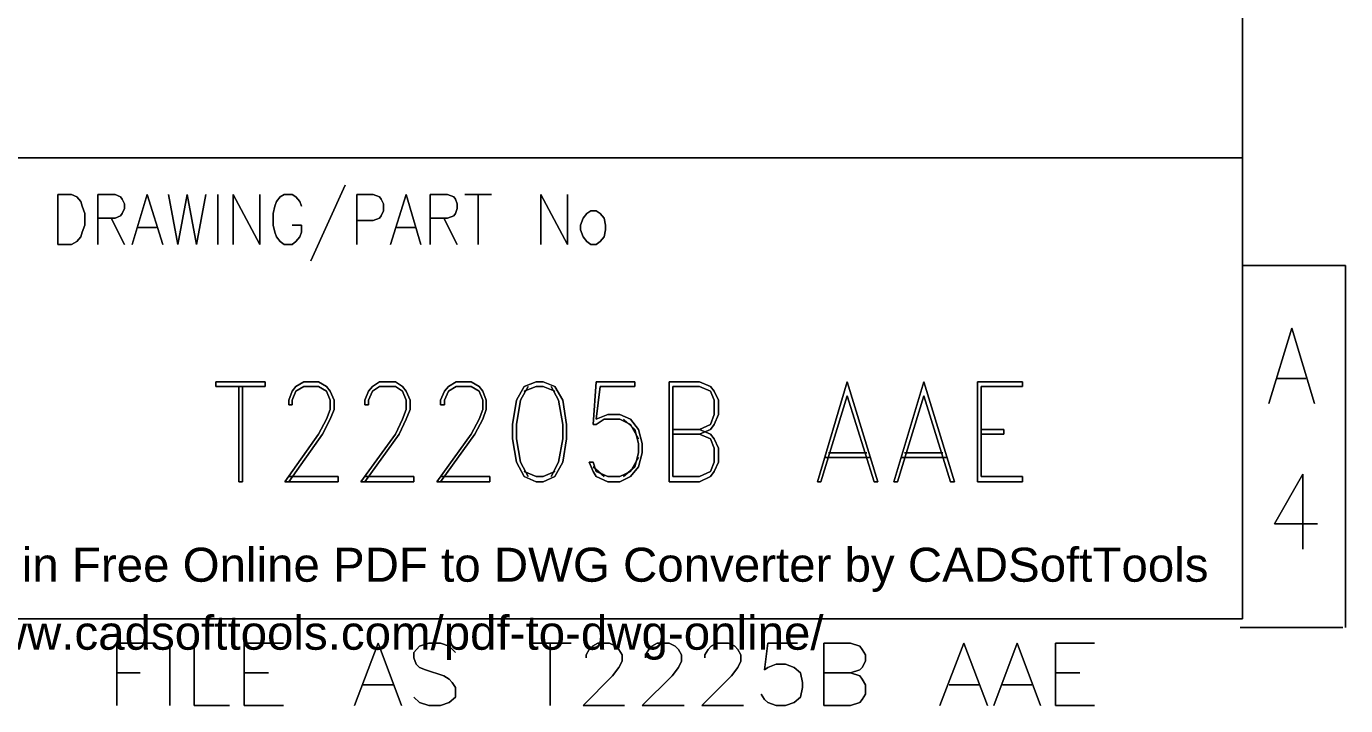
# Model space of a CAD drawing. Header units: millimetres. Extents: x 20 to 2064, y 18 to 2964.
# Drawn here: x 1473 to 2064, y 18 to 322 of the extents above; entities that cross this region are included whole.
import ezdxf

# ---------------------------------------------------------------- set-up
doc = ezdxf.new("R2010")
doc.units = ezdxf.units.MM
doc.header["$MEASUREMENT"] = 0
doc.layers.get('0').update_dxf_attribs({"linetype": 'CONTINUOUS'})
doc.layers.add('11877B8', color=7, linetype='CONTINUOUS')
doc.styles.add('1187848', font='Arial.ttf')

# ---------------------------------------------------------------- blocks, each defined once
blk = doc.blocks.new('1154460')
at = {"layer": '11877B8', "color": 0, "true_color": 0x000001, "style": '1187848'}
for s, p in [('Created in Free Online PDF to DWG Converter by CADSoftTools', (0, 0)), ('http://www.cadsofttools.com/pdf-to-dwg-online/', (0, -2))]:
    blk.add_text(s, height=1, dxfattribs=at).set_placement(p)

msp = doc.modelspace()

# ---------------------------------------------------------------- linework, layer by layer
at = {"color": 0, "linetype": 'Continuous', "lineweight": 20, "true_color": 0x000007}
for points in [[(2017.43, 2963.69), (2017.43, 56.81)], [(66.54, 263.13), (2017.43, 263.13)], [(2017.43, 263.13), (2017.43, 263.13)], [(1615.58, 250.9), (1600.19, 216.97)], [(1486.97, 246.69), (1486.97, 224.33)], [(1486.97, 246.69), (1493.02, 246.69)], [(1493.02, 246.69), (1493.02, 246.69)], [(1493.02, 246.69), (1495.39, 245.64)], [(1495.39, 245.64), (1495.39, 245.64)], [(1495.39, 245.64), (1497.23, 243.53)], [(1497.23, 243.53), (1497.23, 243.53)], [(1497.23, 243.53), (1497.89, 241.43)], [(1504.86, 246.69), (1504.86, 224.33)], [(1504.86, 246.69), (1512.61, 246.69)], [(1512.61, 246.69), (1512.61, 246.69)], [(1512.61, 246.69), (1514.98, 245.64)], [(1514.98, 245.64), (1514.98, 245.64)], [(1514.98, 245.64), (1515.77, 244.59)], [(1515.77, 244.59), (1515.77, 244.59)], [(1515.77, 244.59), (1516.82, 242.48)], [(1516.82, 242.48), (1516.82, 242.48)], [(1516.82, 242.48), (1516.82, 240.38)], [(1526.95, 246.69), (1520.24, 224.33)], [(1526.95, 246.69), (1533.92, 224.33)], [(1536.42, 246.69), (1540.62, 224.33)], [(1544.83, 246.69), (1540.62, 224.33)], [(1544.83, 246.69), (1549.04, 224.33)], [(1553.25, 246.69), (1549.04, 224.33)], [(1558.51, 246.69), (1558.51, 224.33)], [(1565.48, 246.69), (1565.48, 224.33)], [(1565.48, 246.69), (1577.44, 224.33)], [(1577.44, 246.69), (1577.44, 224.33)], [(1584.81, 243.53), (1584.02, 241.43)], [(1586.52, 245.64), (1584.81, 243.53)], [(1584.81, 243.53), (1584.81, 243.53)], [(1588.23, 246.69), (1586.52, 245.64)], [(1586.52, 245.64), (1586.52, 245.64)], [(1591.78, 246.69), (1588.23, 246.69)], [(1588.23, 246.69), (1588.23, 246.69)], [(1593.49, 245.64), (1591.78, 246.69)], [(1591.78, 246.69), (1591.78, 246.69)], [(1595.33, 243.53), (1593.49, 245.64)], [(1593.49, 245.64), (1593.49, 245.64)], [(1595.98, 241.43), (1595.33, 243.53)], [(1595.33, 243.53), (1595.33, 243.53)], [(1620.84, 246.69), (1620.84, 224.33)], [(1620.84, 246.69), (1628.2, 246.69)], [(1628.2, 246.69), (1628.2, 246.69)], [(1628.2, 246.69), (1630.96, 245.64)], [(1630.96, 245.64), (1630.96, 245.64)], [(1630.96, 245.64), (1631.75, 244.59)], [(1631.75, 244.59), (1631.75, 244.59)], [(1631.75, 244.59), (1632.8, 242.48)], [(1632.8, 242.48), (1632.8, 242.48)], [(1632.8, 242.48), (1632.8, 239.33)], [(1642.93, 246.69), (1635.96, 224.33)], [(1642.93, 246.69), (1649.5, 224.33)], [(1653.71, 246.69), (1653.71, 224.33)], [(1653.71, 246.69), (1661.47, 246.69)], [(1661.47, 246.69), (1661.47, 246.69)], [(1661.47, 246.69), (1664.23, 245.64)], [(1664.23, 245.64), (1664.23, 245.64)], [(1664.23, 245.64), (1665.02, 244.59)], [(1665.02, 244.59), (1665.02, 244.59)], [(1665.02, 244.59), (1665.68, 242.48)], [(1665.68, 242.48), (1665.68, 242.48)], [(1665.68, 242.48), (1665.68, 240.38)], [(1669.23, 246.69), (1681.06, 246.69)], [(1675.15, 246.69), (1675.15, 224.33)], [(1681.06, 246.69), (1681.06, 246.69)], [(1703.15, 246.69), (1703.15, 224.33)], [(1703.15, 246.69), (1715.12, 224.33)], [(1715.12, 246.69), (1715.12, 224.33)], [(1497.89, 241.43), (1497.89, 241.43)], [(1497.89, 241.43), (1498.94, 238.27)], [(1498.94, 238.27), (1498.94, 238.27)], [(1498.94, 238.27), (1498.94, 233.01)], [(1514.98, 237.22), (1512.61, 236.17)], [(1515.77, 238.27), (1514.98, 237.22)], [(1514.98, 237.22), (1514.98, 237.22)], [(1516.82, 240.38), (1515.77, 238.27)], [(1515.77, 238.27), (1515.77, 238.27)], [(1516.82, 240.38), (1516.82, 240.38)], [(1584.02, 241.43), (1583.36, 238.27)], [(1583.36, 238.27), (1583.36, 238.27)], [(1583.36, 238.27), (1583.36, 233.01)], [(1584.02, 241.43), (1584.02, 241.43)], [(1631.75, 237.22), (1630.96, 236.17)], [(1632.8, 239.33), (1631.75, 237.22)], [(1631.75, 237.22), (1631.75, 237.22)], [(1632.8, 239.33), (1632.8, 239.33)], [(1664.23, 237.22), (1661.47, 236.17)], [(1665.02, 238.27), (1664.23, 237.22)], [(1664.23, 237.22), (1664.23, 237.22)], [(1665.68, 240.38), (1665.02, 238.27)], [(1665.02, 238.27), (1665.02, 238.27)], [(1665.68, 240.38), (1665.68, 240.38)], [(1723.8, 238.27), (1722.09, 236.17)], [(1725.64, 239.33), (1723.8, 238.27)], [(1723.8, 238.27), (1723.8, 238.27)], [(1728.01, 239.33), (1725.64, 239.33)], [(1725.64, 239.33), (1725.64, 239.33)], [(1729.85, 238.27), (1728.01, 239.33)], [(1728.01, 239.33), (1728.01, 239.33)], [(1731.56, 236.17), (1729.85, 238.27)], [(1729.85, 238.27), (1729.85, 238.27)], [(1498.94, 233.01), (1497.89, 229.86)], [(1498.94, 233.01), (1498.94, 233.01)], [(1512.61, 236.17), (1504.86, 236.17)], [(1504.86, 236.17), (1504.86, 236.17)], [(1510.77, 236.17), (1516.82, 224.33)], [(1512.61, 236.17), (1512.61, 236.17)], [(1522.74, 231.96), (1531.16, 231.96)], [(1531.16, 231.96), (1531.16, 231.96)], [(1583.36, 233.01), (1583.36, 233.01)], [(1583.36, 233.01), (1584.02, 229.86)], [(1591.78, 233.01), (1595.98, 233.01)], [(1595.98, 229.86), (1595.98, 233.01)], [(1595.98, 233.01), (1595.98, 233.01)], [(1595.98, 233.01), (1595.98, 233.01)], [(1628.2, 235.12), (1620.84, 235.12)], [(1620.84, 235.12), (1620.84, 235.12)], [(1630.96, 236.17), (1628.2, 235.12)], [(1628.2, 235.12), (1628.2, 235.12)], [(1630.96, 236.17), (1630.96, 236.17)], [(1638.72, 231.96), (1647.14, 231.96)], [(1647.14, 231.96), (1647.14, 231.96)], [(1661.47, 236.17), (1653.71, 236.17)], [(1653.71, 236.17), (1653.71, 236.17)], [(1659.76, 236.17), (1665.68, 224.33)], [(1661.47, 236.17), (1661.47, 236.17)], [(1722.09, 236.17), (1721.04, 233.01)], [(1721.04, 233.01), (1721.04, 233.01)], [(1721.04, 233.01), (1721.04, 230.91)], [(1721.04, 230.91), (1721.04, 230.91)], [(1721.04, 230.91), (1722.09, 227.75)], [(1722.09, 236.17), (1722.09, 236.17)], [(1732.22, 233.01), (1731.56, 236.17)], [(1731.56, 236.17), (1731.56, 236.17)], [(1731.56, 227.75), (1732.22, 230.91)], [(1732.22, 230.91), (1732.22, 233.01)], [(1732.22, 233.01), (1732.22, 233.01)], [(1732.22, 230.91), (1732.22, 230.91)], [(1495.39, 225.65), (1493.02, 224.33)], [(1497.23, 227.75), (1495.39, 225.65)], [(1495.39, 225.65), (1495.39, 225.65)], [(1497.89, 229.86), (1497.23, 227.75)], [(1497.23, 227.75), (1497.23, 227.75)], [(1497.89, 229.86), (1497.89, 229.86)], [(1584.02, 229.86), (1584.02, 229.86)], [(1584.02, 229.86), (1584.81, 227.75)], [(1584.81, 227.75), (1584.81, 227.75)], [(1584.81, 227.75), (1586.52, 225.65)], [(1586.52, 225.65), (1586.52, 225.65)], [(1586.52, 225.65), (1588.23, 224.33)], [(1591.78, 224.33), (1593.49, 225.65)], [(1593.49, 225.65), (1595.33, 227.75)], [(1593.49, 225.65), (1593.49, 225.65)], [(1595.33, 227.75), (1595.98, 229.86)], [(1595.33, 227.75), (1595.33, 227.75)], [(1595.98, 229.86), (1595.98, 229.86)], [(1722.09, 227.75), (1722.09, 227.75)], [(1722.09, 227.75), (1723.8, 225.65)], [(1723.8, 225.65), (1723.8, 225.65)], [(1723.8, 225.65), (1725.64, 224.33)], [(1728.01, 224.33), (1729.85, 225.65)], [(1729.85, 225.65), (1731.56, 227.75)], [(1729.85, 225.65), (1729.85, 225.65)], [(1731.56, 227.75), (1731.56, 227.75)], [(1486.97, 224.33), (1486.97, 224.33)], [(1493.02, 224.33), (1486.97, 224.33)], [(1486.97, 224.33), (1486.97, 224.33)], [(1493.02, 224.33), (1493.02, 224.33)], [(1504.86, 224.33), (1504.86, 224.33)], [(1516.82, 224.33), (1516.82, 224.33)], [(1520.24, 224.33), (1520.24, 224.33)], [(1533.92, 224.33), (1533.92, 224.33)], [(1540.62, 224.33), (1540.62, 224.33)], [(1540.62, 224.33), (1540.62, 224.33)], [(1549.04, 224.33), (1549.04, 224.33)], [(1549.04, 224.33), (1549.04, 224.33)], [(1558.51, 224.33), (1558.51, 224.33)], [(1565.48, 224.33), (1565.48, 224.33)], [(1577.44, 224.33), (1577.44, 224.33)], [(1577.44, 224.33), (1577.44, 224.33)], [(1588.23, 224.33), (1588.23, 224.33)], [(1588.23, 224.33), (1591.78, 224.33)], [(1591.78, 224.33), (1591.78, 224.33)], [(1620.84, 224.33), (1620.84, 224.33)], [(1635.96, 224.33), (1635.96, 224.33)], [(1649.5, 224.33), (1649.5, 224.33)], [(1653.71, 224.33), (1653.71, 224.33)], [(1665.68, 224.33), (1665.68, 224.33)], [(1675.15, 224.33), (1675.15, 224.33)], [(1703.15, 224.33), (1703.15, 224.33)], [(1715.12, 224.33), (1715.12, 224.33)], [(1715.12, 224.33), (1715.12, 224.33)], [(1725.64, 224.33), (1725.64, 224.33)], [(1725.64, 224.33), (1728.01, 224.33)], [(1728.01, 224.33), (1728.01, 224.33)], [(1600.19, 216.97), (1600.19, 216.97)], [(2017.43, 214.87), (2063.59, 214.87)], [(2063.59, 214.87), (2063.59, 52.99)], [(2063.59, 214.87), (2063.59, 214.87)], [(2039.52, 186.86), (2029.27, 153.19)], [(2039.52, 186.86), (2049.65, 153.19)], [(1557.72, 162.93), (1579.81, 162.93)], [(1557.72, 162.93), (1557.72, 160.82)], [(1557.72, 160.82), (1557.72, 160.82)], [(1557.72, 160.82), (1579.81, 160.82)], [(1567.97, 160.82), (1567.97, 118.08)], [(1569.68, 160.82), (1569.68, 118.08)], [(1579.81, 162.93), (1579.81, 162.93)], [(1579.81, 162.93), (1579.81, 160.82)], [(1579.81, 160.82), (1579.81, 160.82)], [(1579.81, 160.82), (1579.81, 160.82)], [(1591.78, 158.72), (1593.49, 160.82)], [(1593.49, 160.82), (1597.04, 162.93)], [(1593.49, 160.82), (1593.49, 160.82)], [(1593.49, 158.72), (1597.04, 160.82)], [(1597.04, 162.93), (1597.04, 162.93)], [(1597.04, 162.93), (1603.61, 162.93)], [(1597.04, 160.82), (1597.04, 160.82)], [(1597.04, 160.82), (1603.61, 160.82)], [(1603.61, 162.93), (1603.61, 162.93)], [(1603.61, 162.93), (1607.16, 160.82)], [(1603.61, 160.82), (1603.61, 160.82)], [(1603.61, 160.82), (1607.16, 158.72)], [(1607.16, 160.82), (1607.16, 160.82)], [(1607.16, 160.82), (1608.87, 158.72)], [(1626.1, 158.72), (1627.81, 160.82)], [(1627.81, 160.82), (1630.96, 162.93)], [(1627.81, 160.82), (1627.81, 160.82)], [(1627.81, 158.72), (1630.96, 160.82)], [(1630.96, 162.93), (1630.96, 162.93)], [(1630.96, 162.93), (1638.06, 162.93)], [(1630.96, 160.82), (1630.96, 160.82)], [(1630.96, 160.82), (1638.06, 160.82)], [(1638.06, 162.93), (1638.06, 162.93)], [(1638.06, 162.93), (1641.22, 160.82)], [(1638.06, 160.82), (1638.06, 160.82)], [(1638.06, 160.82), (1641.22, 158.72)], [(1641.22, 160.82), (1641.22, 160.82)], [(1641.22, 160.82), (1642.93, 158.72)], [(1660.02, 158.72), (1661.86, 160.82)], [(1661.86, 160.82), (1665.28, 162.93)], [(1661.86, 160.82), (1661.86, 160.82)], [(1661.86, 158.72), (1665.28, 160.82)], [(1665.28, 162.93), (1665.28, 162.93)], [(1665.28, 162.93), (1671.99, 162.93)], [(1665.28, 160.82), (1665.28, 160.82)], [(1665.28, 160.82), (1671.99, 160.82)], [(1671.99, 162.93), (1671.99, 162.93)], [(1671.99, 162.93), (1675.54, 160.82)], [(1671.99, 160.82), (1671.99, 160.82)], [(1671.99, 160.82), (1675.54, 158.72)], [(1675.54, 160.82), (1675.54, 160.82)], [(1675.54, 160.82), (1677.25, 158.72)], [(1695.79, 160.82), (1692.24, 154.64)], [(1697.5, 160.82), (1694.08, 154.64)], [(1701.05, 162.93), (1695.79, 160.82)], [(1695.79, 160.82), (1695.79, 160.82)], [(1701.05, 160.82), (1695.79, 158.72)], [(1704.21, 162.93), (1701.05, 162.93)], [(1701.05, 162.93), (1701.05, 162.93)], [(1704.21, 160.82), (1701.05, 160.82)], [(1701.05, 160.82), (1701.05, 160.82)], [(1709.47, 160.82), (1704.21, 162.93)], [(1704.21, 162.93), (1704.21, 162.93)], [(1709.47, 158.72), (1704.21, 160.82)], [(1704.21, 160.82), (1704.21, 160.82)], [(1711.18, 154.64), (1707.76, 160.82)], [(1707.76, 160.82), (1707.76, 160.82)], [(1713.02, 154.64), (1709.47, 160.82)], [(1709.47, 160.82), (1709.47, 160.82)], [(1728.01, 162.93), (1726.69, 143.73)], [(1728.01, 162.93), (1745.23, 162.93)], [(1729.85, 160.82), (1728.01, 146.23)], [(1729.85, 160.82), (1745.23, 160.82)], [(1745.23, 162.93), (1745.23, 162.93)], [(1745.23, 162.93), (1745.23, 160.82)], [(1745.23, 160.82), (1745.23, 160.82)], [(1745.23, 160.82), (1745.23, 160.82)], [(1760.62, 162.93), (1760.62, 118.08)], [(1760.62, 162.93), (1774.29, 162.93)], [(1762.33, 160.82), (1762.33, 120.58)], [(1762.33, 160.82), (1774.29, 160.82)], [(1774.29, 162.93), (1774.29, 162.93)], [(1774.29, 162.93), (1779.16, 160.82)], [(1774.29, 160.82), (1774.29, 160.82)], [(1774.29, 160.82), (1779.16, 158.72)], [(1779.16, 160.82), (1779.16, 160.82)], [(1779.16, 160.82), (1780.87, 158.72)], [(1840.44, 162.93), (1827.16, 118.08)], [(1840.44, 162.93), (1854.11, 118.08)], [(1874.76, 162.93), (1861.21, 118.08)], [(1874.76, 162.93), (1888.43, 118.08)], [(1898.69, 162.93), (1898.69, 118.08)], [(1898.69, 162.93), (1918.94, 162.93)], [(1900.4, 160.82), (1900.4, 120.58)], [(1900.4, 160.82), (1918.94, 160.82)], [(1918.94, 162.93), (1918.94, 162.93)], [(1918.94, 160.82), (1918.94, 162.93)], [(1918.94, 162.93), (1918.94, 162.93)], [(1918.94, 160.82), (1918.94, 160.82)], [(2032.82, 164.37), (2045.7, 164.37)], [(2045.7, 164.37), (2045.7, 164.37)], [(1590.33, 154.64), (1591.78, 158.72)], [(1590.33, 152.54), (1590.33, 154.64)], [(1590.33, 154.64), (1590.33, 154.64)], [(1591.78, 158.72), (1591.78, 158.72)], [(1591.78, 154.64), (1593.49, 158.72)], [(1591.78, 152.54), (1591.78, 154.64)], [(1591.78, 154.64), (1591.78, 154.64)], [(1593.49, 158.72), (1593.49, 158.72)], [(1607.16, 158.72), (1607.16, 158.72)], [(1607.16, 158.72), (1608.87, 154.64)], [(1608.87, 158.72), (1608.87, 158.72)], [(1608.87, 158.72), (1610.71, 154.64)], [(1608.87, 154.64), (1608.87, 154.64)], [(1608.87, 154.64), (1608.87, 150.43)], [(1610.71, 154.64), (1610.71, 154.64)], [(1610.71, 154.64), (1610.71, 150.43)], [(1624.39, 154.64), (1626.1, 158.72)], [(1624.39, 152.54), (1624.39, 154.64)], [(1624.39, 154.64), (1624.39, 154.64)], [(1626.1, 158.72), (1626.1, 158.72)], [(1626.1, 154.64), (1627.81, 158.72)], [(1626.1, 152.54), (1626.1, 154.64)], [(1626.1, 154.64), (1626.1, 154.64)], [(1627.81, 158.72), (1627.81, 158.72)], [(1641.22, 158.72), (1641.22, 158.72)], [(1641.22, 158.72), (1642.93, 154.64)], [(1642.93, 158.72), (1642.93, 158.72)], [(1642.93, 158.72), (1644.64, 154.64)], [(1642.93, 154.64), (1642.93, 154.64)], [(1642.93, 154.64), (1642.93, 150.43)], [(1644.64, 154.64), (1644.64, 154.64)], [(1644.64, 154.64), (1644.64, 150.43)], [(1658.31, 154.64), (1660.02, 158.72)], [(1658.31, 152.54), (1658.31, 154.64)], [(1658.31, 154.64), (1658.31, 154.64)], [(1660.02, 158.72), (1660.02, 158.72)], [(1660.02, 154.64), (1661.86, 158.72)], [(1660.02, 152.54), (1660.02, 154.64)], [(1660.02, 154.64), (1660.02, 154.64)], [(1661.86, 158.72), (1661.86, 158.72)], [(1675.54, 158.72), (1675.54, 158.72)], [(1675.54, 158.72), (1677.25, 154.64)], [(1677.25, 158.72), (1677.25, 158.72)], [(1677.25, 158.72), (1678.7, 154.64)], [(1677.25, 154.64), (1677.25, 154.64)], [(1677.25, 154.64), (1677.25, 150.43)], [(1678.7, 154.64), (1678.7, 154.64)], [(1678.7, 154.64), (1678.7, 150.43)], [(1692.24, 154.64), (1690.53, 143.73)], [(1692.24, 154.64), (1692.24, 154.64)], [(1694.08, 154.64), (1692.24, 143.73)], [(1694.08, 154.64), (1694.08, 154.64)], [(1695.79, 158.72), (1695.79, 158.72)], [(1713.02, 143.73), (1711.18, 154.64)], [(1711.18, 154.64), (1711.18, 154.64)], [(1714.73, 143.73), (1713.02, 154.64)], [(1713.02, 154.64), (1713.02, 154.64)], [(1779.16, 158.72), (1779.16, 158.72)], [(1779.16, 158.72), (1780.87, 154.64)], [(1780.87, 158.72), (1780.87, 158.72)], [(1780.87, 158.72), (1782.71, 154.64)], [(1780.87, 154.64), (1780.87, 154.64)], [(1780.87, 154.64), (1780.87, 148.33)], [(1782.71, 154.64), (1782.71, 154.64)], [(1782.71, 154.64), (1782.71, 148.33)], [(1840.44, 156.61), (1828.6, 118.08)], [(1840.44, 156.61), (1852.4, 118.08)], [(1874.76, 156.61), (1862.92, 118.08)], [(1874.76, 156.61), (1886.72, 118.08)], [(1590.33, 152.54), (1591.78, 152.54)], [(1591.78, 152.54), (1591.78, 152.54)], [(1608.87, 150.43), (1607.16, 146.23)], [(1610.71, 150.43), (1608.87, 146.23)], [(1608.87, 150.43), (1608.87, 150.43)], [(1610.71, 150.43), (1610.71, 150.43)], [(1624.39, 152.54), (1626.1, 152.54)], [(1626.1, 152.54), (1626.1, 152.54)], [(1642.93, 150.43), (1641.22, 146.23)], [(1644.64, 150.43), (1642.93, 146.23)], [(1642.93, 150.43), (1642.93, 150.43)], [(1644.64, 150.43), (1644.64, 150.43)], [(1658.31, 152.54), (1660.02, 152.54)], [(1660.02, 152.54), (1660.02, 152.54)], [(1677.25, 150.43), (1675.54, 146.23)], [(1678.7, 150.43), (1677.25, 146.23)], [(1677.25, 150.43), (1677.25, 150.43)], [(1678.7, 150.43), (1678.7, 150.43)], [(1728.01, 146.23), (1733.27, 148.33)], [(1733.27, 148.33), (1733.27, 148.33)], [(1733.27, 148.33), (1738.53, 148.33)], [(1738.53, 148.33), (1738.53, 148.33)], [(1738.53, 148.33), (1743.39, 146.23)], [(1780.87, 148.33), (1779.16, 143.73)], [(1782.71, 148.33), (1780.87, 143.73)], [(1780.87, 148.33), (1780.87, 148.33)], [(1782.71, 148.33), (1782.71, 148.33)], [(2029.27, 153.19), (2029.27, 153.19)], [(2049.65, 153.19), (2049.65, 153.19)], [(1607.16, 146.23), (1603.61, 139.52)], [(1608.87, 146.23), (1605.45, 139.52)], [(1607.16, 146.23), (1607.16, 146.23)], [(1608.87, 146.23), (1608.87, 146.23)], [(1641.22, 146.23), (1638.06, 139.52)], [(1642.93, 146.23), (1639.77, 139.52)], [(1641.22, 146.23), (1641.22, 146.23)], [(1642.93, 146.23), (1642.93, 146.23)], [(1675.54, 146.23), (1671.99, 139.52)], [(1677.25, 146.23), (1673.7, 139.52)], [(1675.54, 146.23), (1675.54, 146.23)], [(1677.25, 146.23), (1677.25, 146.23)], [(1690.53, 143.73), (1690.53, 143.73)], [(1690.53, 143.73), (1690.53, 137.41)], [(1692.24, 143.73), (1692.24, 143.73)], [(1692.24, 143.73), (1692.24, 137.41)], [(1713.02, 137.41), (1713.02, 143.73)], [(1713.02, 143.73), (1713.02, 143.73)], [(1714.73, 137.41), (1714.73, 143.73)], [(1714.73, 143.73), (1714.73, 143.73)], [(1726.69, 143.73), (1726.69, 143.73)], [(1726.69, 143.73), (1728.01, 143.73)], [(1728.01, 146.23), (1728.01, 146.23)], [(1728.01, 143.73), (1731.56, 146.23)], [(1728.01, 143.73), (1728.01, 143.73)], [(1731.56, 146.23), (1731.56, 146.23)], [(1731.56, 146.23), (1738.53, 146.23)], [(1738.53, 146.23), (1738.53, 146.23)], [(1738.53, 146.23), (1743.39, 143.73)], [(1740.24, 146.23), (1745.23, 141.62)], [(1743.39, 146.23), (1743.39, 146.23)], [(1743.39, 146.23), (1746.94, 141.62)], [(1743.39, 143.73), (1743.39, 143.73)], [(1743.39, 143.73), (1746.94, 137.41)], [(1779.16, 143.73), (1774.29, 141.62)], [(1780.87, 143.73), (1779.16, 141.62)], [(1779.16, 143.73), (1779.16, 143.73)], [(1780.87, 143.73), (1780.87, 143.73)], [(1603.61, 139.52), (1588.62, 118.08)], [(1605.45, 139.52), (1590.33, 118.08)], [(1603.61, 139.52), (1603.61, 139.52)], [(1605.45, 139.52), (1605.45, 139.52)], [(1638.06, 139.52), (1622.55, 118.08)], [(1639.77, 139.52), (1624.39, 118.08)], [(1638.06, 139.52), (1638.06, 139.52)], [(1639.77, 139.52), (1639.77, 139.52)], [(1671.99, 139.52), (1656.6, 118.08)], [(1673.7, 139.52), (1658.31, 118.08)], [(1671.99, 139.52), (1671.99, 139.52)], [(1673.7, 139.52), (1673.7, 139.52)], [(1690.53, 137.41), (1690.53, 137.41)], [(1690.53, 137.41), (1692.24, 126.89)], [(1692.24, 137.41), (1692.24, 137.41)], [(1692.24, 137.41), (1694.08, 126.89)], [(1711.18, 126.89), (1713.02, 137.41)], [(1713.02, 126.89), (1714.73, 137.41)], [(1713.02, 137.41), (1713.02, 137.41)], [(1714.73, 137.41), (1714.73, 137.41)], [(1745.23, 141.62), (1745.23, 141.62)], [(1745.23, 141.62), (1746.94, 135.31)], [(1746.94, 141.62), (1746.94, 141.62)], [(1746.94, 141.62), (1748.65, 135.31)], [(1746.94, 137.41), (1746.94, 137.41)], [(1762.33, 141.62), (1774.29, 141.62)], [(1762.33, 139.52), (1774.29, 139.52)], [(1779.16, 141.62), (1774.29, 139.52)], [(1774.29, 141.62), (1774.29, 141.62)], [(1774.29, 141.62), (1774.29, 141.62)], [(1774.29, 141.62), (1779.16, 139.52)], [(1774.29, 139.52), (1774.29, 139.52)], [(1774.29, 139.52), (1774.29, 139.52)], [(1774.29, 139.52), (1779.16, 137.41)], [(1779.16, 141.62), (1779.16, 141.62)], [(1779.16, 139.52), (1779.16, 139.52)], [(1779.16, 139.52), (1780.87, 137.41)], [(1779.16, 137.41), (1779.16, 137.41)], [(1779.16, 137.41), (1780.87, 133.21)], [(1780.87, 137.41), (1780.87, 137.41)], [(1780.87, 137.41), (1782.71, 133.21)], [(1900.4, 141.62), (1910.53, 141.62)], [(1900.4, 139.52), (1910.53, 139.52)], [(1910.53, 141.62), (1910.53, 141.62)], [(1910.53, 141.62), (1910.53, 139.52)], [(1910.53, 139.52), (1910.53, 139.52)], [(1910.53, 139.52), (1910.53, 139.52)], [(1746.94, 131.1), (1745.23, 124.79)], [(1746.94, 135.31), (1746.94, 135.31)], [(1746.94, 135.31), (1746.94, 131.1)], [(1748.65, 131.1), (1746.94, 124.79)], [(1746.94, 131.1), (1746.94, 131.1)], [(1748.65, 135.31), (1748.65, 135.31)], [(1748.65, 135.31), (1748.65, 131.1)], [(1748.65, 131.1), (1748.65, 131.1)], [(1780.87, 133.21), (1780.87, 133.21)], [(1780.87, 133.21), (1780.87, 126.89)], [(1782.71, 133.21), (1782.71, 133.21)], [(1782.71, 133.21), (1782.71, 126.89)], [(1832.02, 131.1), (1849.25, 131.1)], [(1849.25, 131.1), (1849.25, 131.1)], [(1866.08, 131.1), (1883.17, 131.1)], [(1883.17, 131.1), (1883.17, 131.1)], [(1692.24, 126.89), (1692.24, 126.89)], [(1692.24, 126.89), (1695.79, 120.58)], [(1694.08, 126.89), (1694.08, 126.89)], [(1694.08, 126.89), (1697.5, 120.58)], [(1707.76, 120.58), (1711.18, 126.89)], [(1709.47, 120.58), (1713.02, 126.89)], [(1711.18, 126.89), (1711.18, 126.89)], [(1713.02, 126.89), (1713.02, 126.89)], [(1726.69, 122.69), (1724.85, 126.89)], [(1724.85, 126.89), (1724.85, 126.89)], [(1724.85, 126.89), (1726.69, 126.89)], [(1726.69, 126.89), (1726.69, 126.89)], [(1728.01, 122.69), (1726.69, 126.89)], [(1726.69, 126.89), (1726.69, 126.89)], [(1731.56, 120.58), (1726.69, 124.79)], [(1726.69, 124.79), (1726.69, 124.79)], [(1745.23, 124.79), (1740.24, 120.58)], [(1746.94, 129), (1743.39, 122.69)], [(1746.94, 124.79), (1743.39, 120.58)], [(1745.23, 124.79), (1745.23, 124.79)], [(1746.94, 124.79), (1746.94, 124.79)], [(1780.87, 126.89), (1779.16, 122.69)], [(1782.71, 126.89), (1780.87, 122.69)], [(1780.87, 126.89), (1780.87, 126.89)], [(1782.71, 126.89), (1782.71, 126.89)], [(1830.31, 129), (1850.96, 129)], [(1850.96, 129), (1850.96, 129)], [(1864.63, 129), (1885.02, 129)], [(1885.02, 129), (1885.02, 129)], [(1590.33, 120.58), (1612.42, 120.58)], [(1612.42, 120.58), (1612.42, 120.58)], [(1612.42, 120.58), (1612.42, 118.08)], [(1624.39, 120.58), (1646.35, 120.58)], [(1646.35, 120.58), (1646.35, 120.58)], [(1646.35, 120.58), (1646.35, 118.08)], [(1658.31, 120.58), (1680.41, 120.58)], [(1680.41, 120.58), (1680.41, 120.58)], [(1680.41, 120.58), (1680.41, 118.08)], [(1695.79, 122.69), (1701.05, 120.58)], [(1695.79, 120.58), (1695.79, 120.58)], [(1695.79, 120.58), (1701.05, 118.08)], [(1697.5, 120.58), (1697.5, 120.58)], [(1701.05, 120.58), (1701.05, 120.58)], [(1701.05, 120.58), (1704.21, 120.58)], [(1704.21, 120.58), (1709.47, 122.69)], [(1704.21, 118.08), (1709.47, 120.58)], [(1704.21, 120.58), (1704.21, 120.58)], [(1709.47, 122.69), (1709.47, 122.69)], [(1709.47, 120.58), (1709.47, 120.58)], [(1728.01, 120.58), (1726.69, 122.69)], [(1726.69, 122.69), (1726.69, 122.69)], [(1733.27, 120.58), (1728.01, 122.69)], [(1728.01, 122.69), (1728.01, 122.69)], [(1733.27, 118.08), (1728.01, 120.58)], [(1728.01, 120.58), (1728.01, 120.58)], [(1738.53, 120.58), (1733.27, 120.58)], [(1733.27, 120.58), (1733.27, 120.58)], [(1743.39, 122.69), (1738.53, 120.58)], [(1743.39, 120.58), (1738.53, 118.08)], [(1738.53, 120.58), (1738.53, 120.58)], [(1740.24, 120.58), (1740.24, 120.58)], [(1743.39, 122.69), (1743.39, 122.69)], [(1743.39, 120.58), (1743.39, 120.58)], [(1762.33, 120.58), (1762.33, 120.58)], [(1774.29, 120.58), (1762.33, 120.58)], [(1762.33, 120.58), (1762.33, 120.58)], [(1779.16, 122.69), (1774.29, 120.58)], [(1779.16, 120.58), (1774.29, 118.08)], [(1774.29, 120.58), (1774.29, 120.58)], [(1780.87, 122.69), (1779.16, 120.58)], [(1779.16, 122.69), (1779.16, 122.69)], [(1779.16, 120.58), (1779.16, 120.58)], [(1780.87, 122.69), (1780.87, 122.69)], [(1900.4, 120.58), (1900.4, 120.58)], [(1900.4, 120.58), (1918.94, 120.58)], [(1918.94, 120.58), (1918.94, 120.58)], [(1918.94, 120.58), (1918.94, 118.08)], [(2044.39, 121.64), (2031.77, 99.28)], [(2044.39, 121.64), (2044.39, 87.97)], [(1567.97, 118.08), (1567.97, 118.08)], [(1569.68, 118.08), (1567.97, 118.08)], [(1567.97, 118.08), (1567.97, 118.08)], [(1569.68, 118.08), (1569.68, 118.08)], [(1588.62, 118.08), (1588.62, 118.08)], [(1588.62, 118.08), (1612.42, 118.08)], [(1590.33, 118.08), (1590.33, 118.08)], [(1612.42, 118.08), (1612.42, 118.08)], [(1612.42, 118.08), (1612.42, 118.08)], [(1622.55, 118.08), (1622.55, 118.08)], [(1622.55, 118.08), (1646.35, 118.08)], [(1624.39, 118.08), (1624.39, 118.08)], [(1646.35, 118.08), (1646.35, 118.08)], [(1646.35, 118.08), (1646.35, 118.08)], [(1656.6, 118.08), (1656.6, 118.08)], [(1656.6, 118.08), (1680.41, 118.08)], [(1658.31, 118.08), (1658.31, 118.08)], [(1680.41, 118.08), (1680.41, 118.08)], [(1680.41, 118.08), (1680.41, 118.08)], [(1701.05, 118.08), (1701.05, 118.08)], [(1701.05, 118.08), (1704.21, 118.08)], [(1704.21, 118.08), (1704.21, 118.08)], [(1738.53, 118.08), (1733.27, 118.08)], [(1733.27, 118.08), (1733.27, 118.08)], [(1738.53, 118.08), (1738.53, 118.08)], [(1760.62, 118.08), (1760.62, 118.08)], [(1774.29, 118.08), (1760.62, 118.08)], [(1760.62, 118.08), (1760.62, 118.08)], [(1774.29, 118.08), (1774.29, 118.08)], [(1827.16, 118.08), (1827.16, 118.08)], [(1828.6, 118.08), (1827.16, 118.08)], [(1827.16, 118.08), (1827.16, 118.08)], [(1828.6, 118.08), (1828.6, 118.08)], [(1852.4, 118.08), (1852.4, 118.08)], [(1852.4, 118.08), (1854.11, 118.08)], [(1854.11, 118.08), (1854.11, 118.08)], [(1854.11, 118.08), (1854.11, 118.08)], [(1861.21, 118.08), (1861.21, 118.08)], [(1862.92, 118.08), (1861.21, 118.08)], [(1861.21, 118.08), (1861.21, 118.08)], [(1862.92, 118.08), (1862.92, 118.08)], [(1886.72, 118.08), (1886.72, 118.08)], [(1886.72, 118.08), (1888.43, 118.08)], [(1888.43, 118.08), (1888.43, 118.08)], [(1888.43, 118.08), (1888.43, 118.08)], [(1898.69, 118.08), (1898.69, 118.08)], [(1898.69, 118.08), (1918.94, 118.08)], [(1918.94, 118.08), (1918.94, 118.08)], [(1918.94, 118.08), (1918.94, 118.08)], [(2031.77, 99.28), (2031.77, 99.28)], [(2031.77, 99.28), (2050.96, 99.28)], [(2050.96, 99.28), (2050.96, 99.28)], [(2044.39, 87.97), (2044.39, 87.97)], [(2017.43, 56.81), (66.54, 56.81)], [(2017.43, 56.81), (2017.43, 56.81)], [(2016.38, 52.99), (2062.27, 52.99)], [(2062.27, 52.99), (2062.27, 52.99)], [(2063.59, 52.99), (2063.59, 52.99)], [(1513.27, 46.02), (1513.27, 18.02)], [(1513.27, 46.02), (1530.5, 46.02)], [(1530.5, 46.02), (1530.5, 46.02)], [(1537.07, 46.02), (1537.07, 18.02)], [(1547.99, 46.02), (1547.99, 18.02)], [(1570.34, 46.02), (1570.34, 18.02)], [(1570.34, 46.02), (1587.96, 46.02)], [(1587.96, 46.02), (1587.96, 46.02)], [(1630.3, 46.02), (1619.78, 18.02)], [(1630.3, 46.02), (1640.82, 18.02)], [(1648.85, 44.58), (1646.35, 41.82)], [(1646.35, 41.82), (1646.35, 41.82)], [(1646.35, 41.82), (1646.35, 39.32)], [(1653.05, 46.02), (1648.85, 44.58)], [(1648.85, 44.58), (1648.85, 44.58)], [(1658.31, 46.02), (1653.05, 46.02)], [(1653.05, 46.02), (1653.05, 46.02)], [(1662.13, 44.58), (1658.31, 46.02)], [(1658.31, 46.02), (1658.31, 46.02)], [(1665.02, 41.82), (1662.13, 44.58)], [(1662.13, 44.58), (1662.13, 44.58)], [(1698.29, 46.02), (1716.83, 46.02)], [(1707.36, 46.02), (1707.36, 18.02)], [(1716.83, 46.02), (1716.83, 46.02)], [(1723.54, 40.76), (1724.85, 43.13)], [(1724.85, 43.13), (1726.3, 44.58)], [(1724.85, 43.13), (1724.85, 43.13)], [(1726.3, 44.58), (1728.8, 46.02)], [(1726.3, 44.58), (1726.3, 44.58)], [(1728.8, 46.02), (1728.8, 46.02)], [(1728.8, 46.02), (1733.92, 46.02)], [(1733.92, 46.02), (1733.92, 46.02)], [(1733.92, 46.02), (1736.82, 44.58)], [(1736.82, 44.58), (1736.82, 44.58)], [(1736.82, 44.58), (1738.13, 43.13)], [(1738.13, 43.13), (1738.13, 43.13)], [(1738.13, 43.13), (1739.58, 40.76)], [(1750.1, 40.76), (1751.55, 43.13)], [(1751.55, 43.13), (1752.86, 44.58)], [(1751.55, 43.13), (1751.55, 43.13)], [(1752.86, 44.58), (1755.36, 46.02)], [(1752.86, 44.58), (1752.86, 44.58)], [(1755.36, 46.02), (1755.36, 46.02)], [(1755.36, 46.02), (1760.62, 46.02)], [(1760.62, 46.02), (1760.62, 46.02)], [(1760.62, 46.02), (1763.38, 44.58)], [(1763.38, 44.58), (1763.38, 44.58)], [(1763.38, 44.58), (1764.83, 43.13)], [(1764.83, 43.13), (1764.83, 43.13)], [(1764.83, 43.13), (1766.27, 40.76)], [(1776.66, 40.76), (1778.11, 43.13)], [(1778.11, 43.13), (1779.55, 44.58)], [(1778.11, 43.13), (1778.11, 43.13)], [(1779.55, 44.58), (1781.92, 46.02)], [(1779.55, 44.58), (1779.55, 44.58)], [(1781.92, 46.02), (1781.92, 46.02)], [(1781.92, 46.02), (1787.18, 46.02)], [(1787.18, 46.02), (1787.18, 46.02)], [(1787.18, 46.02), (1790.07, 44.58)], [(1790.07, 44.58), (1790.07, 44.58)], [(1790.07, 44.58), (1791.39, 43.13)], [(1791.39, 43.13), (1791.39, 43.13)], [(1791.39, 43.13), (1792.84, 40.76)], [(1804.8, 46.02), (1803.36, 34.06)], [(1818.08, 46.02), (1804.8, 46.02)], [(1804.8, 46.02), (1804.8, 46.02)], [(1829.92, 46.02), (1829.92, 18.02)], [(1829.92, 46.02), (1841.88, 46.02)], [(1841.88, 46.02), (1841.88, 46.02)], [(1841.88, 46.02), (1846.09, 44.58)], [(1846.09, 44.58), (1846.09, 44.58)], [(1846.09, 44.58), (1847.14, 43.13)], [(1847.14, 43.13), (1847.14, 43.13)], [(1847.14, 43.13), (1848.59, 40.76)], [(1892.64, 46.02), (1881.86, 18.02)], [(1892.64, 46.02), (1903.16, 18.02)], [(1916.44, 46.02), (1906.05, 18.02)], [(1916.44, 46.02), (1926.96, 18.02)], [(1933.67, 46.02), (1933.67, 18.02)], [(1933.67, 46.02), (1951.16, 46.02)], [(1951.16, 46.02), (1951.16, 46.02)], [(1646.35, 39.32), (1646.35, 39.32)], [(1646.35, 39.32), (1647.4, 36.56)], [(1647.4, 36.56), (1647.4, 36.56)], [(1647.4, 36.56), (1648.85, 35.11)], [(1723.54, 39.32), (1723.54, 40.76)], [(1723.54, 40.76), (1723.54, 40.76)], [(1739.58, 37.87), (1738.13, 35.11)], [(1739.58, 40.76), (1739.58, 40.76)], [(1739.58, 40.76), (1739.58, 37.87)], [(1739.58, 37.87), (1739.58, 37.87)], [(1750.1, 39.32), (1750.1, 40.76)], [(1750.1, 40.76), (1750.1, 40.76)], [(1766.27, 37.87), (1764.83, 35.11)], [(1766.27, 40.76), (1766.27, 40.76)], [(1766.27, 40.76), (1766.27, 37.87)], [(1766.27, 37.87), (1766.27, 37.87)], [(1776.66, 39.32), (1776.66, 40.76)], [(1776.66, 40.76), (1776.66, 40.76)], [(1792.84, 37.87), (1791.39, 35.11)], [(1792.84, 40.76), (1792.84, 40.76)], [(1792.84, 40.76), (1792.84, 37.87)], [(1792.84, 37.87), (1792.84, 37.87)], [(1804.8, 35.11), (1808.62, 36.56)], [(1808.62, 36.56), (1808.62, 36.56)], [(1808.62, 36.56), (1812.82, 36.56)], [(1812.82, 36.56), (1812.82, 36.56)], [(1812.82, 36.56), (1816.64, 35.11)], [(1848.59, 37.87), (1847.14, 35.11)], [(1848.59, 40.76), (1848.59, 40.76)], [(1848.59, 40.76), (1848.59, 37.87)], [(1848.59, 37.87), (1848.59, 37.87)], [(1513.27, 32.61), (1523.79, 32.61)], [(1523.79, 32.61), (1523.79, 32.61)], [(1570.34, 32.61), (1581.26, 32.61)], [(1581.26, 32.61), (1581.26, 32.61)], [(1648.85, 35.11), (1648.85, 35.11)], [(1648.85, 35.11), (1651.61, 34.06)], [(1651.61, 34.06), (1651.61, 34.06)], [(1651.61, 34.06), (1659.76, 31.3)], [(1659.76, 31.3), (1659.76, 31.3)], [(1659.76, 31.3), (1662.13, 29.85)], [(1662.13, 29.85), (1662.13, 29.85)], [(1662.13, 29.85), (1663.57, 28.4)], [(1735.37, 31.3), (1722.09, 18.02)], [(1738.13, 35.11), (1735.37, 31.3)], [(1735.37, 31.3), (1735.37, 31.3)], [(1738.13, 35.11), (1738.13, 35.11)], [(1762.06, 31.3), (1748.65, 18.02)], [(1764.83, 35.11), (1762.06, 31.3)], [(1762.06, 31.3), (1762.06, 31.3)], [(1764.83, 35.11), (1764.83, 35.11)], [(1788.63, 31.3), (1775.35, 18.02)], [(1791.39, 35.11), (1788.63, 31.3)], [(1788.63, 31.3), (1788.63, 31.3)], [(1791.39, 35.11), (1791.39, 35.11)], [(1803.36, 34.06), (1804.8, 35.11)], [(1803.36, 34.06), (1803.36, 34.06)], [(1804.8, 35.11), (1804.8, 35.11)], [(1816.64, 35.11), (1816.64, 35.11)], [(1816.64, 35.11), (1819.53, 32.61)], [(1819.53, 32.61), (1819.53, 32.61)], [(1819.53, 32.61), (1820.45, 28.4)], [(1829.92, 32.61), (1841.88, 32.61)], [(1846.09, 34.06), (1841.88, 32.61)], [(1841.88, 32.61), (1841.88, 32.61)], [(1841.88, 32.61), (1841.88, 32.61)], [(1841.88, 32.61), (1846.09, 31.3)], [(1847.14, 35.11), (1846.09, 34.06)], [(1846.09, 34.06), (1846.09, 34.06)], [(1846.09, 31.3), (1846.09, 31.3)], [(1846.09, 31.3), (1847.14, 29.85)], [(1847.14, 35.11), (1847.14, 35.11)], [(1847.14, 29.85), (1847.14, 29.85)], [(1847.14, 29.85), (1848.59, 27.35)], [(1933.67, 32.61), (1944.58, 32.61)], [(1944.58, 32.61), (1944.58, 32.61)], [(1623.6, 27.35), (1637.01, 27.35)], [(1637.01, 27.35), (1637.01, 27.35)], [(1663.57, 28.4), (1663.57, 28.4)], [(1663.57, 28.4), (1665.02, 26.04)], [(1665.02, 26.04), (1665.02, 26.04)], [(1665.02, 26.04), (1665.02, 21.83)], [(1820.45, 26.04), (1819.53, 21.83)], [(1820.45, 28.4), (1820.45, 28.4)], [(1820.45, 28.4), (1820.45, 26.04)], [(1820.45, 26.04), (1820.45, 26.04)], [(1848.59, 27.35), (1848.59, 27.35)], [(1848.59, 27.35), (1848.59, 23.14)], [(1886.07, 27.35), (1899.35, 27.35)], [(1899.35, 27.35), (1899.35, 27.35)], [(1909.87, 27.35), (1923.15, 27.35)], [(1923.15, 27.35), (1923.15, 27.35)], [(1513.27, 18.02), (1513.27, 18.02)], [(1537.07, 18.02), (1537.07, 18.02)], [(1547.99, 18.02), (1547.99, 18.02)], [(1547.99, 18.02), (1563.77, 18.02)], [(1563.77, 18.02), (1563.77, 18.02)], [(1570.34, 18.02), (1570.34, 18.02)], [(1570.34, 18.02), (1587.96, 18.02)], [(1587.96, 18.02), (1587.96, 18.02)], [(1619.78, 18.02), (1619.78, 18.02)], [(1640.82, 18.02), (1640.82, 18.02)], [(1648.85, 19.33), (1646.35, 21.83)], [(1646.35, 21.83), (1646.35, 21.83)], [(1653.05, 18.02), (1648.85, 19.33)], [(1648.85, 19.33), (1648.85, 19.33)], [(1658.31, 18.02), (1653.05, 18.02)], [(1653.05, 18.02), (1653.05, 18.02)], [(1662.13, 19.33), (1658.31, 18.02)], [(1658.31, 18.02), (1658.31, 18.02)], [(1665.02, 21.83), (1662.13, 19.33)], [(1662.13, 19.33), (1662.13, 19.33)], [(1665.02, 21.83), (1665.02, 21.83)], [(1707.36, 18.02), (1707.36, 18.02)], [(1722.09, 18.02), (1722.09, 18.02)], [(1722.09, 18.02), (1740.63, 18.02)], [(1740.63, 18.02), (1740.63, 18.02)], [(1748.65, 18.02), (1748.65, 18.02)], [(1748.65, 18.02), (1767.32, 18.02)], [(1767.32, 18.02), (1767.32, 18.02)], [(1775.35, 18.02), (1775.35, 18.02)], [(1775.35, 18.02), (1793.89, 18.02)], [(1793.89, 18.02), (1793.89, 18.02)], [(1803.36, 20.78), (1801.91, 23.14)], [(1801.91, 23.14), (1801.91, 23.14)], [(1804.8, 19.33), (1803.36, 20.78)], [(1803.36, 20.78), (1803.36, 20.78)], [(1808.62, 18.02), (1804.8, 19.33)], [(1804.8, 19.33), (1804.8, 19.33)], [(1812.82, 18.02), (1808.62, 18.02)], [(1808.62, 18.02), (1808.62, 18.02)], [(1816.64, 19.33), (1812.82, 18.02)], [(1812.82, 18.02), (1812.82, 18.02)], [(1819.53, 21.83), (1816.64, 19.33)], [(1816.64, 19.33), (1816.64, 19.33)], [(1819.53, 21.83), (1819.53, 21.83)], [(1829.92, 18.02), (1829.92, 18.02)], [(1841.88, 18.02), (1829.92, 18.02)], [(1829.92, 18.02), (1829.92, 18.02)], [(1846.09, 19.33), (1841.88, 18.02)], [(1841.88, 18.02), (1841.88, 18.02)], [(1847.14, 20.78), (1846.09, 19.33)], [(1846.09, 19.33), (1846.09, 19.33)], [(1848.59, 23.14), (1847.14, 20.78)], [(1847.14, 20.78), (1847.14, 20.78)], [(1848.59, 23.14), (1848.59, 23.14)], [(1881.86, 18.02), (1881.86, 18.02)], [(1903.16, 18.02), (1903.16, 18.02)], [(1906.05, 18.02), (1906.05, 18.02)], [(1926.96, 18.02), (1926.96, 18.02)], [(1933.67, 18.02), (1933.67, 18.02)], [(1933.67, 18.02), (1951.16, 18.02)], [(1951.16, 18.02), (1951.16, 18.02)]]:
    msp.add_lwpolyline(points, close=True, dxfattribs=at)

# ---------------------------------------------------------------- block references
at = {"layer": '11877B8', "color": 0, "true_color": 0x000000, "xscale": 15.21325051546426, "yscale": 15.21325051546426, "zscale": 15.21325051546426}
msp.add_blockref('1154460', (1389.27, 73.44), dxfattribs=at)

doc.saveas('drawing.dxf')
